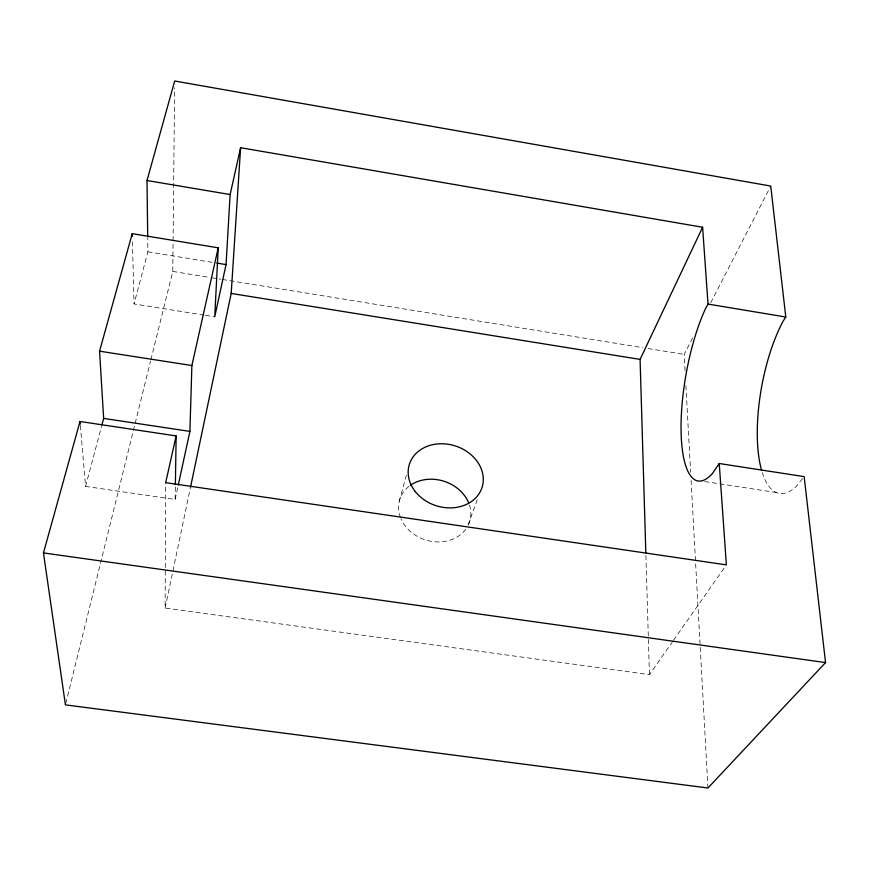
<?xml version="1.0" encoding="UTF-8"?>
<svg xmlns="http://www.w3.org/2000/svg" width="869" height="869" viewBox="0 0 869 869"><rect width="100%" height="100%" fill="white"/><g stroke="black" fill="none" stroke-linecap="round" stroke-linejoin="round"><path stroke-width="0.65" stroke-dasharray="4.34 3.26" d="M672.758 641.365L649.447 674.616L165.132 608.061L165.306 568.956M165.306 567.609L165.686 482.653M150.913 359.69L172.768 271.421L174.615 87.758M80.35 425.549L85.596 486.412L175.158 499.447L175.364 485.923M165.132 608.061L190.496 487.259M175.158 499.447L177.993 486.358M65.762 703.553L150.587 361.004M85.596 486.412L101.564 426.244M204.161 315.11L134.054 303.944L147.893 251.825L147.73 238.378M399.251 501.294L406.366 475.245M468.054 525.148L477.277 499.762M685.065 370.639L684.175 354.389L692.832 337.552M710.755 302.684L770.108 187.259M673.529 640.257L725.593 565.98M802.576 478.58L796.276 486.412A101.836 36.302 -79.7 0 1 762.276 472.617M704.683 481.545L776.191 492.473M205.486 315.328L214.741 316.794M147.893 251.825L212.807 262.438M172.768 271.421L210.255 277.504M211.591 277.722L220.965 279.231M222.301 279.449L642.669 347.654M648.024 348.523L684.175 354.389M685.88 385.554L690.638 472.269M691.083 480.405L707.942 787.998M645.906 555.563L648.361 638.096M648.393 639.443L649.447 674.616M132.436 241.778L134.054 303.944M465.697 529.362A36.661 30.773 17.8 0 1 431.535 541.376A36.661 30.773 17.8 0 1 400.935 518.739M400.468 517.598A36.661 30.773 17.8 0 1 409.353 486.075M469.423 504.976A36.661 30.773 17.8 0 1 468.206 525.224"/><path stroke-width="1.3" d="M175.386 484.576L176.135 435.923L80.002 421.487L43.45 552.923L65.436 704.878L707.942 787.998L825.55 662.591L804.151 476.614L719.239 463.514L712.384 473.529A102.477 30.241 -80 0 1 681.209 435.803A102.477 30.241 -80 0 1 705.747 308.147L708.018 304.074L702.608 227.254L240.604 147.708L230.133 194.537L226.049 264.6L214.741 316.794L218.217 247.817L132.229 233.674L99.555 351.174L103.65 418.402L101.912 424.941M178.275 485.043L189.909 431.393L191.886 365.534L218.217 247.817M190.496 487.259L231.197 293.44L240.604 147.708M176.135 435.923L165.686 482.653L726.375 564.872L719.239 463.514M147.708 237.031L147.013 180.524L174.68 81.002L770.727 186.053L785.793 317.011L783.208 321.009A101.836 36.302 -79.7 0 0 761.602 470.39M645.83 552.858L640.084 359.397L702.608 227.254M43.45 552.923L825.55 662.591M103.65 418.402L189.909 431.393M99.555 351.174L191.886 365.534M231.197 293.44L640.084 359.397M216.783 263.079L226.049 264.6M708.018 304.074L785.793 317.011M147.013 180.524L230.133 194.537M80.002 421.487L80.23 424.191M132.229 233.674L132.305 236.379M410.331 485.369A36.661 30.773 17.8 0 1 468.587 502.706M415.263 491.539A38.138 31.393 17.7 0 0 479.992 492.18A38.138 31.393 17.7 0 0 441.919 443.755A38.138 31.393 17.7 0 0 415.263 491.539"/></g></svg>
